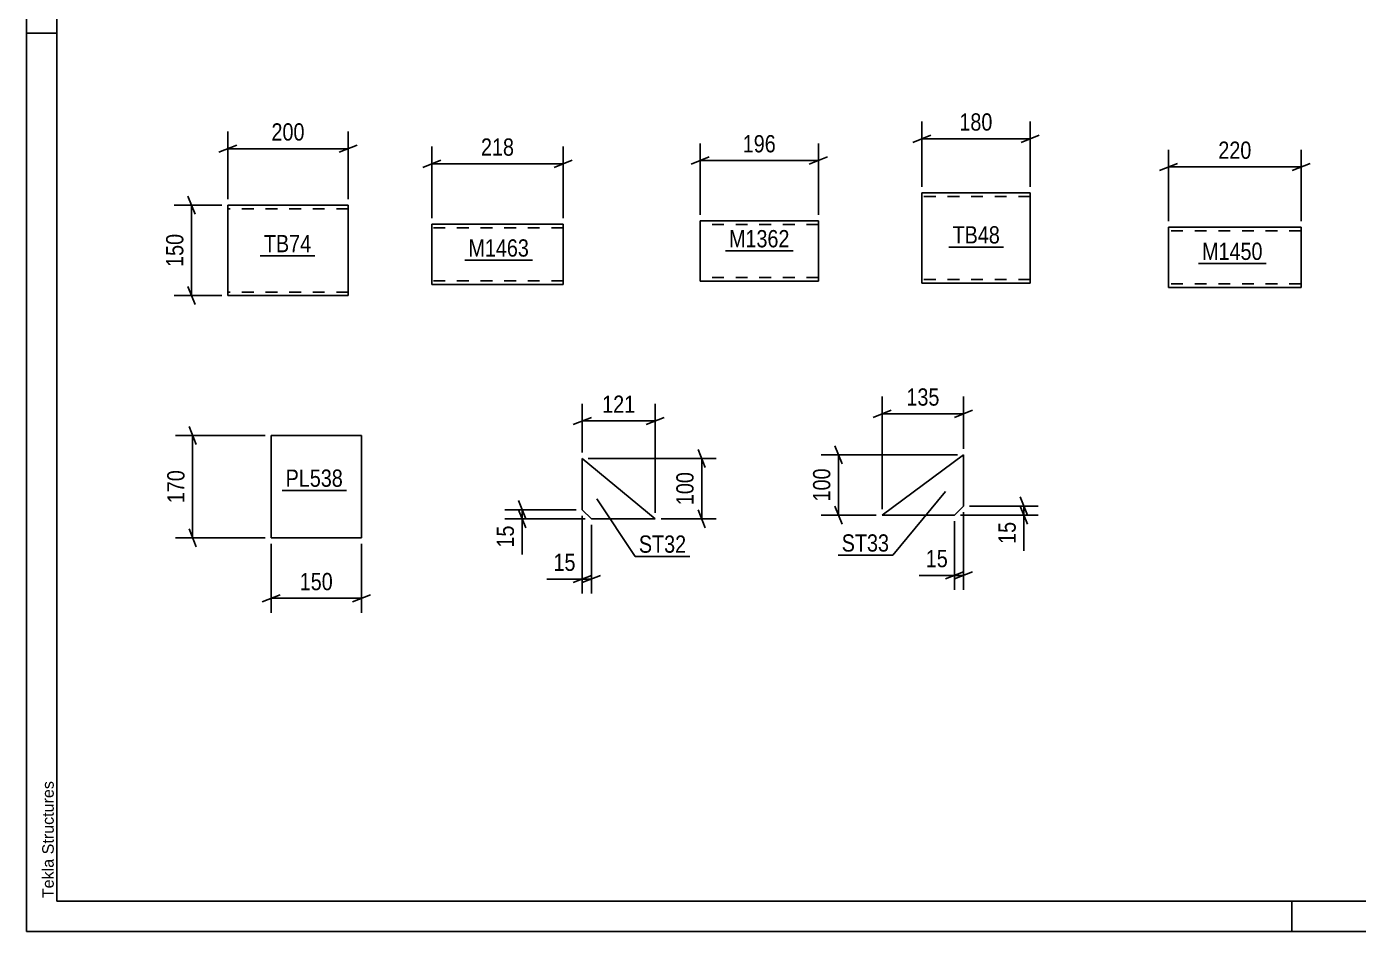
# Model space of a CAD drawing. Header units: millimetres. Extents: x 0 to 420, y 0 to 297.
# Drawn here: x 0 to 221, y 0 to 150.1 of the extents above; entities that cross this region are included whole.
import ezdxf

# ---------------------------------------------------------------- set-up
doc = ezdxf.new("R2010")
doc.units = ezdxf.units.MM
doc.linetypes.add('DXK_LINE_DOT2', pattern=[3.9198, 1.9599, -1.9599])
doc.styles.add('Arial', font='ARIAL.TTF', dxfattribs={"height": 0.2})
doc.styles.add('Arial Narrow', font='ARIALN.TTF', dxfattribs={"height": 0.2})

# ---------------------------------------------------------------- blocks, each defined once
blk = doc.blocks.new('Unknown-203761386-1135 - 13400')
at = {"color": 5, "linetype": 'Continuous'}
for p, q in [((0, 297), (0, 0)), ((5, 292), (5, 5)), ((5, 149), (0, 149)), ((0, 0), (0, 5)), ((5, 5), (415, 5)), ((210, 0), (210, 5)), ((0, 0), (420, 0))]:
    blk.add_line(p, q, dxfattribs=at)
at = {"color": 174, "linetype": 'Continuous', "style": 'Arial'}
blk.add_text('Tekla Structures', height=1.9102, rotation=90, dxfattribs=at).set_placement((4.5, 5.5))
blk = doc.blocks.new('Part-203761386-7111 - 7106')
at = {"color": 2, "linetype": 'Continuous'}
for p, q in [((33.38, 120.45), (33.38, 119.25)), ((53.38, 120.45), (33.38, 120.45)), ((53.38, 120.36), (53.38, 120.45)), ((53.38, 120.36), (53.38, 119.25)), ((33.38, 106.19), (33.38, 119.25)), ((53.38, 105.45), (53.38, 119.25)), ((33.38, 105.55), (33.38, 106.19)), ((33.38, 105.45), (33.38, 105.55)), ((53.38, 105.45), (33.38, 105.45))]:
    blk.add_line(p, q, dxfattribs=at)
at = {"color": 7, "linetype": 'DXK_LINE_DOT2'}
for p, q in [((53.38, 119.85), (33.38, 119.85)), ((53.38, 119.25), (53.38, 120.1)), ((33.38, 106.19), (33.38, 105.81)), ((33.38, 106.05), (33.38, 106.1)), ((53.38, 106.05), (33.38, 106.05)), ((33.38, 105.45), (33.38, 105.45)), ((53.38, 106.05), (53.38, 106.1))]:
    blk.add_line(p, q, dxfattribs=at)
blk = doc.blocks.new('Part-203761386-6826 - 6819')
at = {"color": 2, "linetype": 'Continuous'}
for p, q in [((148.57, 122.51), (148.57, 121.31)), ((166.57, 122.51), (148.57, 122.51)), ((166.57, 122.42), (166.57, 122.51)), ((166.57, 122.42), (166.57, 121.31)), ((148.57, 108.25), (148.57, 121.31)), ((166.57, 121.31), (166.57, 107.51)), ((148.57, 107.6), (148.57, 108.25)), ((148.57, 107.51), (148.57, 107.6)), ((166.57, 107.51), (148.57, 107.51))]:
    blk.add_line(p, q, dxfattribs=at)
at = {"color": 7, "linetype": 'DXK_LINE_DOT2'}
for p, q in [((166.57, 121.91), (148.57, 121.91)), ((166.57, 121.31), (166.57, 122.16)), ((148.57, 108.25), (148.57, 107.86)), ((148.57, 108.11), (148.57, 108.15)), ((166.57, 108.11), (148.57, 108.11)), ((166.57, 108.11), (166.57, 108.15))]:
    blk.add_line(p, q, dxfattribs=at)
blk = doc.blocks.new('Part-203761386-7079 - 7075')
at = {"color": 2, "linetype": 'Continuous'}
for p, q in [((40.58, 82.26), (40.58, 65.26)), ((55.58, 82.26), (40.58, 82.26)), ((55.58, 65.26), (55.58, 82.26)), ((40.58, 65.26), (55.58, 65.26))]:
    blk.add_line(p, q, dxfattribs=at)
blk = doc.blocks.new('Part-203761386-7284 - 7278')
at = {"color": 2, "linetype": 'Continuous'}
for p, q in [((104.32, 68.44), (92.23, 78.44)), ((92.23, 78.44), (92.23, 69.94)), ((92.23, 69.94), (93.73, 68.44)), ((93.73, 68.44), (104.32, 68.44))]:
    blk.add_line(p, q, dxfattribs=at)
blk = doc.blocks.new('Part-203761386-7340 - 7334')
at = {"color": 2, "linetype": 'Continuous'}
for p, q in [((155.52, 79.05), (142.02, 69.05)), ((155.52, 70.55), (155.52, 79.05)), ((142.02, 69.05), (154.02, 69.05)), ((154.02, 69.05), (155.52, 70.55))]:
    blk.add_line(p, q, dxfattribs=at)
blk = doc.blocks.new('Part-203761386-1243 - 1227')
at = {"color": 2, "linetype": 'Continuous'}
for p, q in [((211.53, 116.79), (189.54, 116.79)), ((189.54, 116.79), (189.54, 106.88)), ((211.53, 116.79), (211.53, 106.79)), ((189.54, 106.79), (189.54, 106.88)), ((211.53, 106.79), (189.54, 106.79))]:
    blk.add_line(p, q, dxfattribs=at)
at = {"color": 7, "linetype": 'DXK_LINE_DOT2'}
for p, q in [((211.53, 116.19), (189.54, 116.19)), ((211.53, 116.7), (211.53, 116.79)), ((189.54, 107.39), (189.54, 107.44)), ((211.53, 107.39), (189.54, 107.39)), ((211.53, 107.39), (211.53, 107.44))]:
    blk.add_line(p, q, dxfattribs=at)
blk = doc.blocks.new('Part-203761386-8605 - 8601')
at = {"color": 2, "linetype": 'Continuous'}
for p, q in [((131.41, 117.86), (111.8, 117.86)), ((111.8, 117.86), (111.8, 107.95)), ((131.41, 117.86), (131.41, 107.86)), ((111.8, 107.86), (111.8, 107.95)), ((131.41, 107.86), (111.8, 107.86))]:
    blk.add_line(p, q, dxfattribs=at)
at = {"color": 7, "linetype": 'DXK_LINE_DOT2'}
for p, q in [((131.41, 117.26), (111.8, 117.26)), ((131.41, 117.77), (131.41, 117.86)), ((111.8, 108.46), (111.8, 108.51)), ((131.41, 108.46), (111.8, 108.46)), ((131.41, 108.46), (131.41, 108.51))]:
    blk.add_line(p, q, dxfattribs=at)
blk = doc.blocks.new('Part-203761386-8627 - 8621')
at = {"color": 2, "linetype": 'Continuous'}
for p, q in [((89.07, 117.31), (67.24, 117.31)), ((67.24, 117.31), (67.24, 107.4)), ((89.07, 117.31), (89.07, 107.31)), ((67.24, 107.31), (67.24, 107.4)), ((89.07, 107.31), (67.24, 107.31))]:
    blk.add_line(p, q, dxfattribs=at)
at = {"color": 7, "linetype": 'DXK_LINE_DOT2'}
for p, q in [((89.07, 116.71), (67.24, 116.71)), ((67.24, 107.91), (67.24, 107.96)), ((89.07, 107.91), (67.24, 107.91)), ((89.07, 107.91), (89.07, 107.96))]:
    blk.add_line(p, q, dxfattribs=at)
blk = doc.blocks.new('StraightDimension-203761386-7113 - 7106')
at = {"color": 7, "linetype": 'Continuous'}
for p, q in [((27.96, 118.95), (26.76, 121.95)), ((32.38, 120.45), (24.51, 120.45)), ((27.36, 105.45), (27.36, 120.45)), ((26.76, 106.95), (27.96, 103.95)), ((32.38, 105.45), (24.51, 105.45))]:
    blk.add_line(p, q, dxfattribs=at)
at = {"color": 0}
blk.add_wipeout([(26.61, 116.3), (22.41, 116.3), (22.41, 109.61), (26.61, 109.61)], dxfattribs=at)
at = {"color": 3, "style": 'Arial Narrow'}
blk.add_text('150', height=2.863, rotation=90.0002, dxfattribs=at).set_placement((26.01, 110.21))
blk = doc.blocks.new('StraightDimension-203761386-7124 - 7106')
at = {"color": 7, "linetype": 'Continuous'}
for p, q in [((33.38, 121.45), (33.38, 132.67)), ((53.38, 121.45), (53.38, 132.67)), ((34.88, 130.42), (31.88, 129.22)), ((51.88, 129.22), (54.88, 130.42)), ((33.38, 129.82), (53.38, 129.82))]:
    blk.add_line(p, q, dxfattribs=at)
at = {"color": 0}
blk.add_wipeout([(46.72, 130.57), (46.72, 134.77), (40.04, 134.77), (40.04, 130.57)], dxfattribs=at)
at = {"color": 3, "style": 'Arial Narrow'}
blk.add_text('200', height=2.863, dxfattribs=at).set_placement((40.64, 131.17))
blk = doc.blocks.new('StraightDimension-203761386-6828 - 6819')
at = {"color": 7, "linetype": 'Continuous'}
for p, q in [((148.57, 123.51), (148.57, 134.32)), ((166.57, 123.51), (166.57, 134.32)), ((150.07, 132.07), (147.07, 130.87)), ((148.57, 131.47), (166.57, 131.47)), ((165.07, 130.87), (168.07, 132.07))]:
    blk.add_line(p, q, dxfattribs=at)
at = {"color": 0}
blk.add_wipeout([(160.91, 132.22), (160.91, 136.42), (154.22, 136.42), (154.22, 132.22)], dxfattribs=at)
at = {"color": 3, "style": 'Arial Narrow'}
blk.add_text('180', height=2.863, dxfattribs=at).set_placement((154.82, 132.82))
blk = doc.blocks.new('StraightDimension-203761386-7081 - 7075')
at = {"color": 7, "linetype": 'Continuous'}
for p, q in [((40.58, 64.26), (40.58, 52.84)), ((55.58, 64.26), (55.58, 52.84)), ((42.08, 55.84), (39.08, 54.64)), ((54.08, 54.64), (57.08, 55.84)), ((40.58, 55.24), (55.58, 55.24))]:
    blk.add_line(p, q, dxfattribs=at)
at = {"color": 0}
blk.add_wipeout([(51.42, 55.99), (51.42, 60.19), (44.73, 60.19), (44.73, 55.99)], dxfattribs=at)
at = {"color": 3, "style": 'Arial Narrow'}
blk.add_text('150', height=2.863, dxfattribs=at).set_placement((45.33, 56.59))
blk = doc.blocks.new('StraightDimension-203761386-7092 - 7075')
at = {"color": 7, "linetype": 'Continuous'}
for p, q in [((39.58, 82.26), (24.7, 82.26)), ((28.15, 80.76), (26.95, 83.76)), ((27.55, 65.26), (27.55, 82.26)), ((26.95, 66.76), (28.15, 63.76)), ((39.58, 65.26), (24.7, 65.26))]:
    blk.add_line(p, q, dxfattribs=at)
at = {"color": 0}
blk.add_wipeout([(26.8, 77.1), (22.6, 77.1), (22.6, 70.42), (26.8, 70.42)], dxfattribs=at)
at = {"color": 3, "style": 'Arial Narrow'}
blk.add_text('170', height=2.863, rotation=90.0002, dxfattribs=at).set_placement((26.2, 71.02))
blk = doc.blocks.new('StraightDimension-203761386-7320 - 7278')
at = {"color": 7, "linetype": 'Continuous'}
for p, q in [((92.23, 68.94), (92.23, 56.04)), ((93.73, 67.44), (93.73, 56.04)), ((90.73, 57.84), (93.73, 59.04)), ((95.23, 59.04), (92.23, 57.84)), ((92.23, 58.44), (93.73, 58.44))]:
    blk.add_line(p, q, dxfattribs=at)
at = {"color": 0}
blk.add_wipeout([(91.7, 59.19), (91.7, 63.39), (86.85, 63.39), (86.85, 59.19)], dxfattribs=at)
at = {"color": 7, "linetype": 'Continuous'}
blk.add_line((92.23, 58.44), (86.32, 58.44), dxfattribs=at)
blk.add_line((92.23, 58.44), (86.32, 58.44), dxfattribs=at)
at = {"color": 3, "style": 'Arial Narrow'}
blk.add_text('15', height=2.863, dxfattribs=at).set_placement((87.45, 59.79))
blk = doc.blocks.new('StraightDimension-203761386-7310 - 7278')
at = {"color": 7, "linetype": 'Continuous'}
for p, q in [((92.23, 79.44), (92.23, 87.51)), ((104.32, 69.44), (104.32, 87.51)), ((90.73, 84.06), (93.73, 85.26)), ((92.23, 84.66), (104.32, 84.66)), ((105.82, 85.26), (102.82, 84.06))]:
    blk.add_line(p, q, dxfattribs=at)
at = {"color": 0}
blk.add_wipeout([(101.62, 85.41), (101.62, 89.61), (94.93, 89.61), (94.93, 85.41)], dxfattribs=at)
at = {"color": 3, "style": 'Arial Narrow'}
blk.add_text('121', height=2.863, dxfattribs=at).set_placement((95.53, 86.01))
blk = doc.blocks.new('StraightDimension-203761386-7286 - 7278')
at = {"color": 7, "linetype": 'Continuous'}
for p, q in [((111.45, 79.94), (112.65, 76.94)), ((93.23, 78.44), (114.45, 78.44)), ((112.05, 68.44), (112.05, 78.44)), ((112.65, 66.94), (111.45, 69.94)), ((105.32, 68.44), (114.45, 68.44))]:
    blk.add_line(p, q, dxfattribs=at)
at = {"color": 0}
blk.add_wipeout([(111.3, 76.78), (107.1, 76.78), (107.1, 70.1), (111.3, 70.1)], dxfattribs=at)
at = {"color": 3, "style": 'Arial Narrow'}
blk.add_text('100', height=2.863, rotation=90.0002, dxfattribs=at).set_placement((110.7, 70.7))
blk = doc.blocks.new('StraightDimension-203761386-7298 - 7278')
at = {"color": 7, "linetype": 'Continuous'}
for p, q in [((81.63, 71.44), (82.83, 68.44)), ((91.23, 69.94), (79.38, 69.94)), ((82.83, 66.94), (81.63, 69.94)), ((82.23, 68.44), (82.23, 69.94)), ((92.73, 68.44), (79.38, 68.44))]:
    blk.add_line(p, q, dxfattribs=at)
at = {"color": 0}
blk.add_wipeout([(81.48, 67.91), (77.28, 67.91), (77.28, 63.06), (81.48, 63.06)], dxfattribs=at)
at = {"color": 7, "linetype": 'Continuous'}
blk.add_line((82.23, 68.44), (82.23, 62.53), dxfattribs=at)
blk.add_line((82.23, 68.44), (82.23, 62.53), dxfattribs=at)
at = {"color": 3, "style": 'Arial Narrow'}
blk.add_text('15', height=2.863, rotation=90.0002, dxfattribs=at).set_placement((80.88, 63.66))
blk = doc.blocks.new('StraightDimension-203761386-7342 - 7334')
at = {"color": 7, "linetype": 'Continuous'}
for p, q in [((155.52, 69.55), (155.52, 56.65)), ((154.02, 68.05), (154.02, 56.65)), ((152.52, 58.45), (155.52, 59.65)), ((157.02, 59.65), (154.02, 58.45)), ((154.02, 59.05), (155.52, 59.05))]:
    blk.add_line(p, q, dxfattribs=at)
at = {"color": 0}
blk.add_wipeout([(153.5, 59.8), (153.5, 64), (148.64, 64), (148.64, 59.8)], dxfattribs=at)
at = {"color": 7, "linetype": 'Continuous'}
blk.add_line((154.02, 59.05), (148.12, 59.05), dxfattribs=at)
blk.add_line((154.02, 59.05), (148.12, 59.05), dxfattribs=at)
at = {"color": 3, "style": 'Arial Narrow'}
blk.add_text('15', height=2.863, dxfattribs=at).set_placement((149.24, 60.4))
blk = doc.blocks.new('StraightDimension-203761386-7381 - 7334')
at = {"color": 7, "linetype": 'Continuous'}
for p, q in [((164.92, 72.05), (166.12, 69.05)), ((155.02, 69.05), (167.92, 69.05)), ((156.52, 70.55), (167.92, 70.55)), ((166.12, 67.55), (164.92, 70.55)), ((165.52, 69.05), (165.52, 70.55))]:
    blk.add_line(p, q, dxfattribs=at)
at = {"color": 0}
blk.add_wipeout([(164.77, 68.53), (160.57, 68.53), (160.57, 63.67), (164.77, 63.67)], dxfattribs=at)
at = {"color": 7, "linetype": 'Continuous'}
blk.add_line((165.52, 69.05), (165.52, 63.14), dxfattribs=at)
blk.add_line((165.52, 69.05), (165.52, 63.14), dxfattribs=at)
at = {"color": 3, "style": 'Arial Narrow'}
blk.add_text('15', height=2.863, rotation=90.0002, dxfattribs=at).set_placement((164.17, 64.27))
blk = doc.blocks.new('StraightDimension-203761386-7357 - 7334')
at = {"color": 7, "linetype": 'Continuous'}
for p, q in [((142.02, 70.05), (142.02, 88.7)), ((155.52, 80.05), (155.52, 88.7)), ((143.52, 86.45), (140.52, 85.25)), ((154.02, 85.25), (157.02, 86.45)), ((142.02, 85.85), (155.52, 85.85))]:
    blk.add_line(p, q, dxfattribs=at)
at = {"color": 0}
blk.add_wipeout([(152.12, 86.6), (152.12, 90.8), (145.43, 90.8), (145.43, 86.6)], dxfattribs=at)
at = {"color": 3, "style": 'Arial Narrow'}
blk.add_text('135', height=2.863, dxfattribs=at).set_placement((146.03, 87.2))
blk = doc.blocks.new('StraightDimension-203761386-7369 - 7334')
at = {"color": 7, "linetype": 'Continuous'}
for p, q in [((134.14, 80.55), (135.34, 77.55)), ((154.52, 79.05), (131.89, 79.05)), ((134.74, 69.05), (134.74, 79.05)), ((141.02, 69.05), (131.89, 69.05)), ((135.34, 67.55), (134.14, 70.55))]:
    blk.add_line(p, q, dxfattribs=at)
at = {"color": 0}
blk.add_wipeout([(133.99, 77.39), (129.79, 77.39), (129.79, 70.71), (133.99, 70.71)], dxfattribs=at)
at = {"color": 3, "style": 'Arial Narrow'}
blk.add_text('100', height=2.863, rotation=90.0002, dxfattribs=at).set_placement((133.39, 71.31))
blk = doc.blocks.new('StraightDimension-203761386-1246 - 1227')
at = {"color": 7, "linetype": 'Continuous'}
for p, q in [((189.54, 117.79), (189.54, 129.64)), ((211.53, 117.79), (211.53, 129.64)), ((191.04, 127.39), (188.04, 126.19)), ((189.54, 126.79), (211.53, 126.79)), ((210.03, 126.19), (213.03, 127.39))]:
    blk.add_line(p, q, dxfattribs=at)
at = {"color": 0}
blk.add_wipeout([(203.88, 127.54), (203.88, 131.74), (197.2, 131.74), (197.2, 127.54)], dxfattribs=at)
at = {"color": 3, "style": 'Arial Narrow'}
blk.add_text('220', height=2.863, dxfattribs=at).set_placement((197.8, 128.14))
blk = doc.blocks.new('StraightDimension-203761386-8607 - 8601')
at = {"color": 7, "linetype": 'Continuous'}
for p, q in [((111.8, 118.86), (111.8, 130.71)), ((131.41, 118.86), (131.41, 130.71)), ((113.3, 128.46), (110.3, 127.26)), ((129.91, 127.26), (132.91, 128.46)), ((111.8, 127.86), (131.41, 127.86))]:
    blk.add_line(p, q, dxfattribs=at)
at = {"color": 0}
blk.add_wipeout([(124.95, 128.61), (124.95, 132.81), (118.26, 132.81), (118.26, 128.61)], dxfattribs=at)
at = {"color": 3, "style": 'Arial Narrow'}
blk.add_text('196', height=2.863, dxfattribs=at).set_placement((118.86, 129.21))
blk = doc.blocks.new('StraightDimension-203761386-8629 - 8621')
at = {"color": 7, "linetype": 'Continuous'}
for p, q in [((67.24, 118.31), (67.24, 130.16)), ((89.07, 118.31), (89.07, 130.16)), ((68.74, 127.91), (65.74, 126.71)), ((67.24, 127.31), (89.07, 127.31)), ((87.57, 126.71), (90.57, 127.91))]:
    blk.add_line(p, q, dxfattribs=at)
at = {"color": 0}
blk.add_wipeout([(81.5, 128.06), (81.5, 132.26), (74.81, 132.26), (74.81, 128.06)], dxfattribs=at)
at = {"color": 3, "style": 'Arial Narrow'}
blk.add_text('218', height=2.863, dxfattribs=at).set_placement((75.41, 128.66))
blk = doc.blocks.new('Mark-203761386-7109 - 7106')
at = {"color": 0}
blk.add_wipeout([(47.24, 112.65), (47.24, 115.65), (39.38, 115.65), (39.38, 112.65)], dxfattribs=at)
blk.add_wipeout([(47.24, 112.65), (47.24, 115.65), (39.38, 115.65), (39.38, 112.65)], dxfattribs=at)
at = {"color": 30, "linetype": 'Continuous'}
blk.add_line((38.78, 112.05), (47.84, 112.05), dxfattribs=at)
at = {"color": 3, "style": 'Arial Narrow'}
blk.add_text('TB74', height=2.863, dxfattribs=at).set_placement((39.38, 112.65))
blk = doc.blocks.new('Mark-203761386-6822 - 6819')
at = {"color": 0}
blk.add_wipeout([(161.55, 114.1), (161.55, 117.1), (153.69, 117.1), (153.69, 114.1)], dxfattribs=at)
blk.add_wipeout([(161.55, 114.1), (161.55, 117.1), (153.69, 117.1), (153.69, 114.1)], dxfattribs=at)
at = {"color": 30, "linetype": 'Continuous'}
blk.add_line((153.09, 113.5), (162.15, 113.5), dxfattribs=at)
at = {"color": 3, "style": 'Arial Narrow'}
blk.add_text('TB48', height=2.863, dxfattribs=at).set_placement((153.69, 114.1))
blk = doc.blocks.new('Mark-203761386-7077 - 7075')
at = {"color": 0}
blk.add_wipeout([(52.49, 73.74), (52.49, 76.74), (42.99, 76.74), (42.99, 73.74)], dxfattribs=at)
blk.add_wipeout([(52.49, 73.74), (52.49, 76.74), (42.99, 76.74), (42.99, 73.74)], dxfattribs=at)
at = {"color": 30, "linetype": 'Continuous'}
blk.add_line((42.39, 73.14), (53.09, 73.14), dxfattribs=at)
at = {"color": 3, "style": 'Arial Narrow'}
blk.add_text('PL538', height=2.863, dxfattribs=at).set_placement((42.99, 73.74))
blk = doc.blocks.new('Mark-203761386-7280 - 7278')
at = {"color": 0}
blk.add_wipeout([(109.47, 62.8), (109.47, 65.8), (101.62, 65.8), (101.62, 62.8)], dxfattribs=at)
blk.add_wipeout([(109.47, 62.8), (109.47, 65.8), (101.62, 65.8), (101.62, 62.8)], dxfattribs=at)
at = {"color": 30, "linetype": 'Continuous'}
for p, q in [((94.63, 71.73), (101.02, 62.2)), ((101.02, 62.2), (110.07, 62.2))]:
    blk.add_line(p, q, dxfattribs=at)
at = {"color": 3, "style": 'Arial Narrow'}
blk.add_text('ST32', height=2.863, dxfattribs=at).set_placement((101.62, 62.8))
blk = doc.blocks.new('Mark-203761386-7336 - 7334')
at = {"color": 0}
blk.add_wipeout([(143.15, 62.99), (143.15, 65.99), (135.29, 65.99), (135.29, 62.99)], dxfattribs=at)
blk.add_wipeout([(143.15, 62.99), (143.15, 65.99), (135.29, 65.99), (135.29, 62.99)], dxfattribs=at)
at = {"color": 30, "linetype": 'Continuous'}
for p in [(152.51, 72.94), (134.69, 62.39)]:
    blk.add_line(p, (143.75, 62.39), dxfattribs=at)
at = {"color": 3, "style": 'Arial Narrow'}
blk.add_text('ST33', height=2.863, dxfattribs=at).set_placement((135.29, 62.99))
blk = doc.blocks.new('Mark-203761386-1240 - 1227')
at = {"color": 0}
blk.add_wipeout([(205.16, 111.37), (205.16, 114.37), (195.1, 114.37), (195.1, 111.37)], dxfattribs=at)
blk.add_wipeout([(205.16, 111.37), (205.16, 114.37), (195.1, 114.37), (195.1, 111.37)], dxfattribs=at)
at = {"color": 30, "linetype": 'Continuous'}
blk.add_line((194.5, 110.77), (205.76, 110.77), dxfattribs=at)
at = {"color": 3, "style": 'Arial Narrow'}
blk.add_text('M1450', height=2.863, dxfattribs=at).set_placement((195.1, 111.37))
blk = doc.blocks.new('Mark-203761386-8603 - 8601')
at = {"color": 0}
blk.add_wipeout([(126.63, 113.46), (126.63, 116.46), (116.58, 116.46), (116.58, 113.46)], dxfattribs=at)
blk.add_wipeout([(126.63, 113.46), (126.63, 116.46), (116.58, 116.46), (116.58, 113.46)], dxfattribs=at)
at = {"color": 30, "linetype": 'Continuous'}
blk.add_line((115.98, 112.86), (127.23, 112.86), dxfattribs=at)
at = {"color": 3, "style": 'Arial Narrow'}
blk.add_text('M1362', height=2.863, dxfattribs=at).set_placement((116.58, 113.46))
blk = doc.blocks.new('Mark-203761386-8623 - 8621')
at = {"color": 0}
blk.add_wipeout([(83.38, 111.92), (83.38, 114.92), (73.33, 114.92), (73.33, 111.92)], dxfattribs=at)
blk.add_wipeout([(83.38, 111.92), (83.38, 114.92), (73.33, 114.92), (73.33, 111.92)], dxfattribs=at)
at = {"color": 30, "linetype": 'Continuous'}
blk.add_line((72.73, 111.32), (83.98, 111.32), dxfattribs=at)
at = {"color": 3, "style": 'Arial Narrow'}
blk.add_text('M1463', height=2.863, dxfattribs=at).set_placement((73.33, 111.92))

msp = doc.modelspace()

# ---------------------------------------------------------------- block references
for name in ['Unknown-203761386-1135 - 13400', 'Part-203761386-6826 - 6819', 'Part-203761386-7111 - 7106', 'Part-203761386-8627 - 8621', 'Part-203761386-8605 - 8601', 'Part-203761386-1243 - 1227', 'Part-203761386-7079 - 7075', 'Part-203761386-7284 - 7278', 'Part-203761386-7340 - 7334']:
    msp.add_blockref(name, (0, 0))

# ---------------------------------------------------------------- next in the draw order: block references
for name in ['StraightDimension-203761386-6828 - 6819', 'StraightDimension-203761386-8607 - 8601', 'StraightDimension-203761386-8629 - 8621', 'StraightDimension-203761386-1246 - 1227', 'StraightDimension-203761386-7113 - 7106', 'Mark-203761386-7109 - 7106', 'Mark-203761386-8603 - 8601', 'Mark-203761386-6822 - 6819', 'Mark-203761386-8623 - 8621', 'Mark-203761386-1240 - 1227', 'Mark-203761386-7077 - 7075', 'StraightDimension-203761386-7320 - 7278', 'StraightDimension-203761386-7342 - 7334', 'StraightDimension-203761386-7081 - 7075']:
    msp.add_blockref(name, (0, 0))

# ---------------------------------------------------------------- next in the draw order: block references
for name in ['StraightDimension-203761386-7124 - 7106', 'StraightDimension-203761386-7310 - 7278', 'StraightDimension-203761386-7092 - 7075', 'StraightDimension-203761386-7381 - 7334']:
    msp.add_blockref(name, (0, 0))

# ---------------------------------------------------------------- next in the draw order: block references
for name in ['StraightDimension-203761386-7357 - 7334', 'StraightDimension-203761386-7286 - 7278']:
    msp.add_blockref(name, (0, 0))

# ---------------------------------------------------------------- next in the draw order: block references
for name in ['StraightDimension-203761386-7369 - 7334', 'StraightDimension-203761386-7298 - 7278', 'Mark-203761386-7280 - 7278']:
    msp.add_blockref(name, (0, 0))

# ---------------------------------------------------------------- next in the draw order: block references
msp.add_blockref('Mark-203761386-7336 - 7334', (0, 0))

doc.saveas('drawing.dxf')
